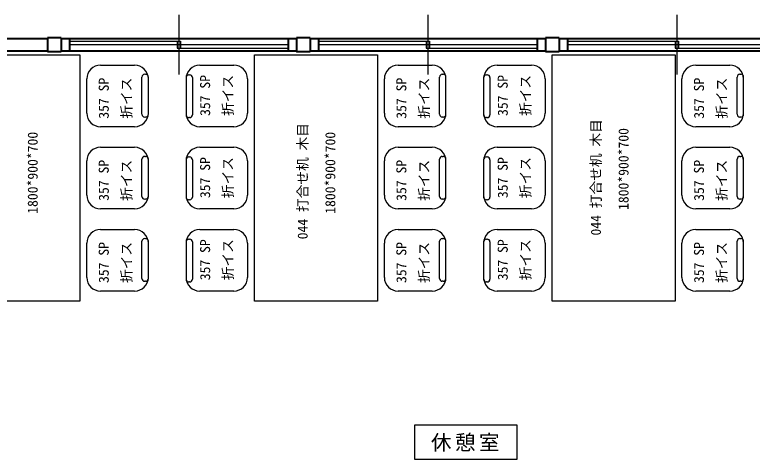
# Model space of a CAD drawing. Units: millimetres at full size, sheet at 1:50; details may follow other scales. Extents: x -9023 to 8922, y -7785 to 8042.
# Drawn here: x -547 to 4843, y -4196 to -950 of the extents above; entities that cross this region are included whole.
import ezdxf
from ezdxf.enums import TextEntityAlignment as Align

# ---------------------------------------------------------------- set-up
doc = ezdxf.new("R2010")
doc.units = ezdxf.units.MM
doc.header["$LTSCALE"] = 50
for name, color, linetype, lineweight in [('0-1', 2, 'Continuous', 40), ('0-3', 7, 'Continuous', 25), ('0-F', 4, 'Continuous', 18)]:
    doc.layers.add(name, color=color, linetype=linetype, lineweight=lineweight)
doc.styles.add('ＭＳ ゴシック', font='')
doc.styles.get('ＭＳ ゴシック').set_extended_font_data('MS Gothic')

msp = doc.modelspace()

# ---------------------------------------------------------------- linework, layer by layer
at = {"layer": '0-1', "color": 7, "lineweight": 25}
for p, q in [((652.2, -949.7), (652.2, -1385.95)), ((2472.2, -949.7), (2472.2, -1385.95)), ((4292.2, -949.7), (4292.2, -1385.95)), ((-147.8, -1142.83), (664.7, -1142.83)), ((-147.8, -1167.83), (1452.2, -1167.83)), ((639.7, -1142.83), (639.7, -1192.83)), ((664.7, -1142.83), (664.7, -1192.83)), ((1672.2, -1142.83), (2484.7, -1142.83)), ((1672.2, -1167.83), (3272.2, -1167.83)), ((2459.7, -1142.83), (2459.7, -1192.83)), ((2484.7, -1142.83), (2484.7, -1192.83)), ((3492.2, -1142.83), (4304.7, -1142.83)), ((3492.2, -1167.83), (5092.2, -1167.83)), ((4279.7, -1142.83), (4279.7, -1192.83)), ((4304.7, -1142.83), (4304.7, -1192.83)), ((639.7, -1192.83), (1452.2, -1192.83)), ((2459.7, -1192.83), (3272.2, -1192.83)), ((4279.7, -1192.83), (5092.2, -1192.83))]:
    msp.add_line(p, q, dxfattribs=at)
at = {"layer": '0-1'}
for p, q in [((-1117.8, -1122.83), (-307.8, -1122.83)), ((-307.8, -1122.83), (-307.8, -1117.83)), ((-207.8, -1117.83), (-307.8, -1117.83)), ((-207.8, -1122.83), (-207.8, -1117.83)), ((-207.8, -1122.83), (1512.2, -1122.83)), ((-147.8, -1122.83), (-147.8, -1212.83)), ((1452.2, -1122.83), (1452.2, -1212.83)), ((1512.2, -1122.83), (1512.2, -1117.83)), ((1612.2, -1117.83), (1512.2, -1117.83)), ((1612.2, -1122.83), (1612.2, -1117.83)), ((1612.2, -1122.83), (3332.2, -1122.83)), ((1672.2, -1122.83), (1672.2, -1212.83)), ((3272.2, -1122.83), (3272.2, -1212.83)), ((3332.2, -1122.83), (3332.2, -1117.83)), ((3432.2, -1117.83), (3332.2, -1117.83)), ((3432.2, -1122.83), (3432.2, -1117.83)), ((3432.2, -1122.83), (5152.2, -1122.83)), ((3492.2, -1122.83), (3492.2, -1212.83)), ((-1117.8, -1212.83), (-307.8, -1212.83)), ((-307.8, -1217.83), (-207.8, -1217.83)), ((-207.8, -1212.83), (1512.2, -1212.83)), ((1612.2, -1212.83), (3332.2, -1212.83)), ((3332.2, -1217.83), (3432.2, -1217.83)), ((3432.2, -1212.83), (5152.2, -1212.83))]:
    msp.add_line(p, q, dxfattribs=at)
for points in [[(-307.8, -1122.83), (-307.8, -1212.83), (-307.8, -1217.83)], [(-207.8, -1122.83), (-207.8, -1212.83), (-207.8, -1217.83)], [(1512.2, -1122.83), (1512.2, -1212.83), (1512.2, -1217.83), (1612.2, -1217.83)], [(1612.2, -1122.83), (1612.2, -1212.83), (1612.2, -1217.83)], [(3332.2, -1122.83), (3332.2, -1212.83), (3332.2, -1217.83)], [(3432.2, -1122.83), (3432.2, -1212.83), (3432.2, -1217.83)]]:
    msp.add_lwpolyline(points, dxfattribs=at)
at = {"layer": '0-3'}
for p, q in [((79.05, -1317.54), (329.05, -1317.54)), ((804.38, -1317.54), (1054.38, -1317.54)), ((2254.37, -1317.54), (2504.38, -1317.54)), ((2979.7, -1317.54), (3229.7, -1317.54)), ((4429.7, -1317.54), (4679.7, -1317.54)), ((402.49, -1384.29), (409.05, -1384.29)), ((724.38, -1388.51), (730.94, -1388.51)), ((2577.81, -1384.29), (2584.37, -1384.29)), ((2899.7, -1388.51), (2906.27, -1388.51)), ((4753.13, -1384.29), (4759.7, -1384.29)), ((-20.95, -1667.54), (-20.95, -1417.54)), ((382.49, -1676.57), (382.49, -1404.29)), ((429.05, -1676.57), (429.05, -1404.29)), ((704.38, -1408.51), (704.38, -1680.78)), ((750.94, -1408.51), (750.94, -1680.78)), ((1154.38, -1417.54), (1154.38, -1667.54)), ((2154.37, -1667.54), (2154.37, -1417.54)), ((2557.81, -1676.57), (2557.81, -1404.29)), ((2604.38, -1676.57), (2604.38, -1404.29)), ((2879.7, -1408.51), (2879.7, -1680.78)), ((2926.26, -1408.51), (2926.26, -1680.78)), ((3329.7, -1417.54), (3329.7, -1667.54)), ((4329.7, -1667.54), (4329.7, -1417.54)), ((4733.13, -1676.57), (4733.13, -1404.29)), ((4779.7, -1676.57), (4779.7, -1404.29)), ((409.05, -1696.57), (402.49, -1696.57)), ((730.94, -1700.78), (724.38, -1700.78)), ((2584.37, -1696.57), (2577.81, -1696.57)), ((2906.27, -1700.78), (2899.7, -1700.78)), ((4759.7, -1696.57), (4753.13, -1696.57)), ((329.05, -1767.54), (79.05, -1767.54)), ((1054.38, -1767.54), (804.38, -1767.54)), ((2504.38, -1767.54), (2254.37, -1767.54)), ((3229.7, -1767.54), (2979.7, -1767.54)), ((4679.7, -1767.54), (4429.7, -1767.54)), ((79.05, -1917.54), (329.05, -1917.54)), ((804.38, -1917.54), (1054.38, -1917.54)), ((2254.37, -1917.54), (2504.38, -1917.54)), ((2979.7, -1917.54), (3229.7, -1917.54)), ((4429.7, -1917.54), (4679.7, -1917.54)), ((402.49, -1984.29), (409.05, -1984.29)), ((724.38, -1988.51), (730.94, -1988.51)), ((2577.81, -1984.29), (2584.37, -1984.29)), ((2899.7, -1988.51), (2906.27, -1988.51)), ((4753.13, -1984.29), (4759.7, -1984.29)), ((-20.95, -2267.54), (-20.95, -2017.54)), ((382.49, -2276.57), (382.49, -2004.29)), ((429.05, -2276.57), (429.05, -2004.29)), ((704.38, -2008.51), (704.38, -2280.78)), ((750.94, -2008.51), (750.94, -2280.78)), ((1154.38, -2017.54), (1154.38, -2267.54)), ((2154.37, -2267.54), (2154.37, -2017.54)), ((2557.81, -2276.57), (2557.81, -2004.29)), ((2604.38, -2276.57), (2604.38, -2004.29)), ((2879.7, -2008.51), (2879.7, -2280.78)), ((2926.26, -2008.51), (2926.26, -2280.78)), ((3329.7, -2017.54), (3329.7, -2267.54)), ((4329.7, -2267.54), (4329.7, -2017.54)), ((4733.13, -2276.57), (4733.13, -2004.29)), ((4779.7, -2276.57), (4779.7, -2004.29)), ((409.05, -2296.57), (402.49, -2296.57)), ((730.94, -2300.78), (724.38, -2300.78)), ((2584.37, -2296.57), (2577.81, -2296.57)), ((2906.27, -2300.78), (2899.7, -2300.78)), ((4759.7, -2296.57), (4753.13, -2296.57)), ((329.05, -2367.54), (79.05, -2367.54)), ((1054.38, -2367.54), (804.38, -2367.54)), ((2504.38, -2367.54), (2254.37, -2367.54)), ((3229.7, -2367.54), (2979.7, -2367.54)), ((4679.7, -2367.54), (4429.7, -2367.54)), ((79.05, -2517.54), (329.05, -2517.54)), ((804.38, -2517.54), (1054.38, -2517.54)), ((2254.37, -2517.54), (2504.38, -2517.54)), ((2979.7, -2517.54), (3229.7, -2517.54)), ((4429.7, -2517.54), (4679.7, -2517.54)), ((402.49, -2584.29), (409.05, -2584.29)), ((2577.81, -2584.29), (2584.37, -2584.29)), ((4753.13, -2584.29), (4759.7, -2584.29)), ((-20.95, -2867.54), (-20.95, -2617.54)), ((382.49, -2876.57), (382.49, -2604.29)), ((429.05, -2876.57), (429.05, -2604.29)), ((704.38, -2608.51), (704.38, -2880.78)), ((724.38, -2588.51), (730.94, -2588.51)), ((750.94, -2608.51), (750.94, -2880.78)), ((1154.38, -2617.54), (1154.38, -2867.54)), ((2154.37, -2867.54), (2154.37, -2617.54)), ((2557.81, -2876.57), (2557.81, -2604.29)), ((2604.38, -2876.57), (2604.38, -2604.29)), ((2879.7, -2608.51), (2879.7, -2880.78)), ((2899.7, -2588.51), (2906.27, -2588.51)), ((2926.26, -2608.51), (2926.26, -2880.78)), ((3329.7, -2617.54), (3329.7, -2867.54)), ((4329.7, -2867.54), (4329.7, -2617.54)), ((4733.13, -2876.57), (4733.13, -2604.29)), ((4779.7, -2876.57), (4779.7, -2604.29)), ((409.05, -2896.57), (402.49, -2896.57)), ((730.94, -2900.78), (724.38, -2900.78)), ((2584.37, -2896.57), (2577.81, -2896.57)), ((2906.27, -2900.78), (2899.7, -2900.78)), ((4759.7, -2896.57), (4753.13, -2896.57)), ((329.05, -2967.54), (79.05, -2967.54)), ((1054.38, -2967.54), (804.38, -2967.54)), ((2504.38, -2967.54), (2254.37, -2967.54)), ((3229.7, -2967.54), (2979.7, -2967.54)), ((4679.7, -2967.54), (4429.7, -2967.54)), ((-70.95, -3042.54), (-520.95, -3042.54)), ((2104.37, -3042.54), (1654.38, -3042.54)), ((4279.7, -3042.54), (3829.7, -3042.54))]:
    msp.add_line(p, q, dxfattribs=at)
for points in [[(-520.95, -3042.54), (-970.94, -3042.54), (-970.94, -1242.54), (-520.95, -1242.54)], [(-520.95, -1242.54), (-70.95, -1242.54), (-70.95, -3042.54)], [(1654.38, -3042.54), (1204.38, -3042.54), (1204.38, -1242.54), (1654.38, -1242.54)], [(1654.38, -1242.54), (2104.37, -1242.54), (2104.37, -3042.54)], [(3829.7, -3042.54), (3379.7, -3042.54), (3379.7, -1242.54), (3829.7, -1242.54)], [(3829.7, -1242.54), (4279.7, -1242.54), (4279.7, -3042.54)]]:
    msp.add_lwpolyline(points, dxfattribs=at)
for centre, radius, start, end in [((79.05, -1417.54), 100, 90, 180), ((329.05, -1417.54), 100, 0, 90), ((804.38, -1417.54), 100, 90, 180), ((1054.38, -1417.54), 100, 0, 90), ((2254.37, -1417.54), 100, 90, 180), ((2504.38, -1417.54), 100, 0, 90), ((2979.7, -1417.54), 100, 90, 180), ((3229.7, -1417.54), 100, 0, 90), ((4429.7, -1417.54), 100, 90, 180), ((4679.7, -1417.54), 100, 0, 90), ((402.49, -1404.29), 20, 90, 180), ((409.05, -1404.29), 20, 0, 90), ((724.38, -1408.51), 20, 90, 180), ((730.94, -1408.51), 20, 0, 90), ((2577.81, -1404.29), 20, 90, 180), ((2584.37, -1404.29), 20, 0, 90), ((2899.7, -1408.51), 20, 90, 180), ((2906.27, -1408.51), 20, 0, 90), ((4753.13, -1404.29), 20, 90, 180), ((4759.7, -1404.29), 20, 0, 90), ((79.05, -1667.54), 100, 180, 270), ((329.05, -1667.54), 100, 270, 0), ((804.38, -1667.54), 100, 180, 270), ((1054.38, -1667.54), 100, 270, 0), ((2254.37, -1667.54), 100, 180, 270), ((2504.38, -1667.54), 100, 270, 0), ((2979.7, -1667.54), 100, 180, 270), ((3229.7, -1667.54), 100, 270, 0), ((4429.7, -1667.54), 100, 180, 270), ((4679.7, -1667.54), 100, 270, 0), ((402.49, -1676.57), 20, 180, 270), ((409.05, -1676.57), 20, 270, 0), ((724.38, -1680.78), 20, 180, 270), ((730.94, -1680.78), 20, 270, 0), ((2577.81, -1676.57), 20, 180, 270), ((2584.37, -1676.57), 20, 270, 0), ((2899.7, -1680.78), 20, 180, 270), ((2906.27, -1680.78), 20, 270, 0), ((4753.13, -1676.57), 20, 180, 270), ((4759.7, -1676.57), 20, 270, 0), ((79.05, -2017.54), 100, 90, 180), ((329.05, -2017.54), 100, 0, 90), ((804.38, -2017.54), 100, 90, 180), ((1054.38, -2017.54), 100, 0, 90), ((2254.37, -2017.54), 100, 90, 180), ((2504.38, -2017.54), 100, 0, 90), ((2979.7, -2017.54), 100, 90, 180), ((3229.7, -2017.54), 100, 0, 90), ((4429.7, -2017.54), 100, 90, 180), ((4679.7, -2017.54), 100, 0, 90), ((402.49, -2004.29), 20, 90, 180), ((409.05, -2004.29), 20, 0, 90), ((724.38, -2008.51), 20, 90, 180), ((730.94, -2008.51), 20, 0, 90), ((2577.81, -2004.29), 20, 90, 180), ((2584.37, -2004.29), 20, 0, 90), ((2899.7, -2008.51), 20, 90, 180), ((2906.27, -2008.51), 20, 0, 90), ((4753.13, -2004.29), 20, 90, 180), ((4759.7, -2004.29), 20, 0, 90), ((79.05, -2267.54), 100, 180, 270), ((329.05, -2267.54), 100, 270, 0), ((402.49, -2276.57), 20, 180, 270), ((409.05, -2276.57), 20, 270, 0), ((804.38, -2267.54), 100, 180, 270), ((724.38, -2280.78), 20, 180, 270), ((730.94, -2280.78), 20, 270, 0), ((1054.38, -2267.54), 100, 270, 0), ((2254.37, -2267.54), 100, 180, 270), ((2504.38, -2267.54), 100, 270, 0), ((2577.81, -2276.57), 20, 180, 270), ((2584.37, -2276.57), 20, 270, 0), ((2979.7, -2267.54), 100, 180, 270), ((2899.7, -2280.78), 20, 180, 270), ((2906.27, -2280.78), 20, 270, 0), ((3229.7, -2267.54), 100, 270, 0), ((4429.7, -2267.54), 100, 180, 270), ((4679.7, -2267.54), 100, 270, 0), ((4753.13, -2276.57), 20, 180, 270), ((4759.7, -2276.57), 20, 270, 0), ((79.05, -2617.54), 100, 90, 180), ((329.05, -2617.54), 100, 0, 90), ((804.38, -2617.54), 100, 90, 180), ((1054.38, -2617.54), 100, 0, 90), ((2254.37, -2617.54), 100, 90, 180), ((2504.38, -2617.54), 100, 0, 90), ((2979.7, -2617.54), 100, 90, 180), ((3229.7, -2617.54), 100, 0, 90), ((4429.7, -2617.54), 100, 90, 180), ((4679.7, -2617.54), 100, 0, 90), ((402.49, -2604.29), 20, 90, 180), ((409.05, -2604.29), 20, 0, 90), ((2577.81, -2604.29), 20, 90, 180), ((2584.37, -2604.29), 20, 0, 90), ((4753.13, -2604.29), 20, 90, 180), ((4759.7, -2604.29), 20, 0, 90), ((724.38, -2608.51), 20, 90, 180), ((730.94, -2608.51), 20, 0, 90), ((2899.7, -2608.51), 20, 90, 180), ((2906.27, -2608.51), 20, 0, 90), ((79.05, -2867.54), 100, 180, 270), ((329.05, -2867.54), 100, 270, 0), ((402.49, -2876.57), 20, 180, 270), ((409.05, -2876.57), 20, 270, 0), ((804.38, -2867.54), 100, 180, 270), ((724.38, -2880.78), 20, 180, 270), ((730.94, -2880.78), 20, 270, 0), ((1054.38, -2867.54), 100, 270, 0), ((2254.37, -2867.54), 100, 180, 270), ((2504.38, -2867.54), 100, 270, 0), ((2577.81, -2876.57), 20, 180, 270), ((2584.37, -2876.57), 20, 270, 0), ((2979.7, -2867.54), 100, 180, 270), ((2899.7, -2880.78), 20, 180, 270), ((2906.27, -2880.78), 20, 270, 0), ((3229.7, -2867.54), 100, 270, 0), ((4429.7, -2867.54), 100, 180, 270), ((4679.7, -2867.54), 100, 270, 0), ((4753.13, -2876.57), 20, 180, 270), ((4759.7, -2876.57), 20, 270, 0)]:
    msp.add_arc(centre, radius, start, end, dxfattribs=at)
at = {"layer": '0-F', "color": 7, "lineweight": 25}
msp.add_lwpolyline([(2374.79, -4195.96), (3124.79, -4195.96), (3124.79, -3945.96), (2374.79, -3945.96)], close=True, dxfattribs=at)

# ---------------------------------------------------------------- texts
at = {"layer": '0-3', "color": 4, "style": 'ＭＳ ゴシック'}
for s, p in [('357 SP', (902.63, -1688.76)), ('折イス', (1068.57, -1688.76)), ('357 SP', (3077.96, -1688.76)), ('折イス', (3243.89, -1688.76)), ('357 SP', (161.75, -1708.71)), ('折イス', (327.69, -1708.71)), ('357 SP', (2337.07, -1708.71)), ('折イス', (2503.01, -1708.71)), ('357 SP', (4512.39, -1708.71)), ('折イス', (4678.33, -1708.71)), ('044 打合せ机 木目', (1615.47, -2589.73)), ('044 打合せ机 木目', (3758.79, -2562.08)), ('1800*900*700', (-357.77, -2403.18)), ('1800*900*700', (1817.55, -2403.18)), ('1800*900*700', (3960.87, -2375.53)), ('357 SP', (902.63, -2288.76)), ('357 SP', (3077.96, -2288.76)), ('357 SP', (161.75, -2308.71)), ('折イス', (327.69, -2308.71)), ('折イス', (1068.57, -2288.76)), ('357 SP', (2337.07, -2308.71)), ('折イス', (2503.01, -2308.71)), ('折イス', (3243.89, -2288.76)), ('357 SP', (4512.39, -2308.71)), ('折イス', (4678.33, -2308.71)), ('357 SP', (161.75, -2908.71)), ('折イス', (327.69, -2908.71)), ('357 SP', (902.63, -2888.76)), ('折イス', (1068.57, -2888.76)), ('357 SP', (2337.07, -2908.71)), ('折イス', (2503.01, -2908.71)), ('357 SP', (3077.96, -2888.76)), ('折イス', (3243.89, -2888.76)), ('357 SP', (4512.39, -2908.71)), ('折イス', (4678.33, -2908.71))]:
    msp.add_text(s, height=73.31, rotation=90, dxfattribs=at).set_placement(p, align=Align.BOTTOM_LEFT)
at = {"layer": '0-F', "color": 7, "insert": (2494.91, -4140.48), "char_height": 110, "attachment_point": 7, "style": 'ＭＳ ゴシック'}
msp.add_mtext('\\T1.17;休憩室', dxfattribs=at)

doc.saveas('drawing.dxf')
